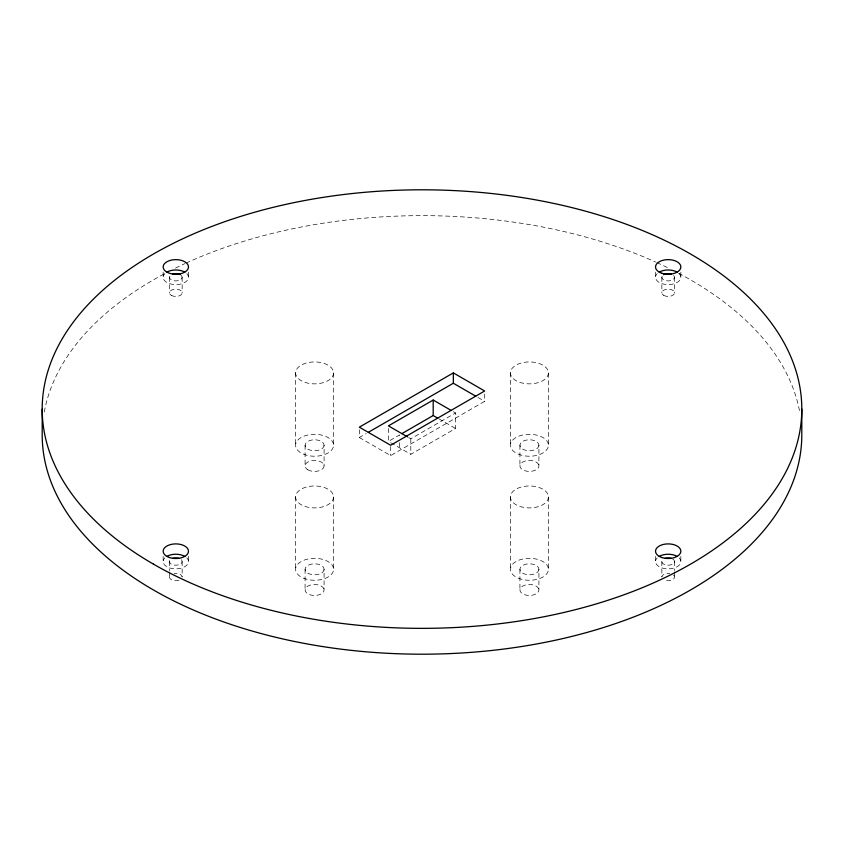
<?xml version="1.0" encoding="UTF-8"?>
<svg xmlns="http://www.w3.org/2000/svg" width="844" height="844" viewBox="0 0 844 844"><rect width="100%" height="100%" fill="white"/><g stroke="black" fill="none" stroke-linecap="round" stroke-linejoin="round"><path stroke-width="0.63" stroke-dasharray="4.22 3.17" d="M359.333 429.754L359.333 437.508L366.127 433.584M388.43 428.457L388.43 441.38L399.623 434.924L399.623 437.508M408.57 437.508L410.806 438.796L455.57 412.959L455.57 428.457L410.806 454.304L388.43 441.38M359.333 437.508L390.666 455.591L484.667 401.322L484.667 392.281M477.947 397.45L484.667 401.322M453.333 411.661L455.57 412.959M438.785 418.772L455.57 428.457M680.844 272.116L680.844 277.286M680.844 556.375L680.844 561.545M674.514 277.286L674.514 292.794M674.514 561.545L674.514 570.586M674.514 571.884L674.514 577.053M661.854 277.286L661.854 292.794M661.854 561.545L661.854 577.053A6.33 3.65 0 0 1 669.819 573.519M655.524 272.116L655.524 277.286M655.524 556.375L655.524 561.545M548.41 372.9A18.99 10.961 0 0 1 519.925 382.395A18.99 10.961 0 0 1 519.925 363.405A18.99 10.961 0 0 1 548.41 372.9L548.41 445.263A18.99 10.961 0 0 1 519.925 454.758A18.99 10.961 0 0 1 519.925 435.768A18.99 10.961 0 0 1 548.41 445.263M548.41 496.937A18.99 10.961 0 0 1 519.925 506.432A18.99 10.961 0 0 1 519.925 487.442A18.99 10.961 0 0 1 548.41 496.937L548.41 569.299A18.99 10.961 0 0 1 519.925 578.794A18.99 10.961 0 0 1 519.925 559.804A18.99 10.961 0 0 1 548.41 569.299M538.915 445.263A9.495 5.486 0 0 1 524.673 450.01A9.495 5.486 0 0 1 524.673 440.515A9.495 5.486 0 0 1 538.915 445.263L538.915 465.93A9.495 5.486 0 0 1 524.673 470.678A9.495 5.486 0 0 1 524.673 461.183A9.495 5.486 0 0 1 538.915 465.93M538.915 569.299A9.495 5.486 0 0 1 524.673 574.047A9.495 5.486 0 0 1 524.673 564.552A9.495 5.486 0 0 1 538.915 569.299L538.915 589.977A9.495 5.486 0 0 1 524.673 594.725A9.495 5.486 0 0 1 524.673 585.23A9.495 5.486 0 0 1 538.915 589.977M519.925 445.263L519.925 465.93M519.925 569.299L519.925 589.977M510.43 372.9L510.43 445.263M510.43 496.937L510.43 569.299M410.806 438.796L410.806 454.304M399.623 442.678L399.623 447.837M390.666 446.55L390.666 455.591M333.57 372.9A18.99 10.961 0 0 1 305.085 382.395A18.99 10.961 0 0 1 305.085 363.405A18.99 10.961 0 0 1 333.57 372.9L333.57 445.263A18.99 10.961 0 0 1 305.085 454.758A18.99 10.961 0 0 1 305.085 435.768A18.99 10.961 0 0 1 333.57 445.263M333.57 496.937A18.99 10.961 0 0 1 305.085 506.432A18.99 10.961 0 0 1 305.085 487.442A18.99 10.961 0 0 1 333.57 496.937L333.57 569.299A18.99 10.961 0 0 1 305.085 578.794A18.99 10.961 0 0 1 305.085 559.804A18.99 10.961 0 0 1 333.57 569.299M324.075 445.263A9.495 5.486 0 0 1 309.832 450.01A9.495 5.486 0 0 1 309.832 440.515A9.495 5.486 0 0 1 324.075 445.263L324.075 465.93M324.075 569.299A9.495 5.486 0 0 1 309.832 574.047A9.495 5.486 0 0 1 309.832 564.552A9.495 5.486 0 0 1 324.075 569.299L324.075 589.977A9.495 5.486 0 0 1 309.832 594.725A9.495 5.486 0 0 1 309.832 585.23A9.495 5.486 0 0 1 324.075 589.977M305.085 445.263L305.085 465.93M305.085 569.299L305.085 589.977M295.59 372.9L295.59 445.263M295.59 496.937L295.59 569.299M188.476 272.116L188.476 277.286M188.476 556.375L188.476 561.545M182.146 277.286L182.146 292.794M182.146 561.545L182.146 577.053A6.33 3.65 0 0 0 174.18 573.519M169.486 277.286L169.486 292.794M169.486 561.545L169.486 570.586M169.486 571.884L169.486 577.053M163.156 272.116L163.156 277.286M163.156 556.375L163.156 561.545M44.278 412.03A379.8 219.271 0 0 1 165.329 273.298M175.499 268.107A379.8 219.271 0 0 1 184.825 263.655M186.018 263.106A379.8 219.271 0 0 1 655.609 262.03M656.801 262.568A379.8 219.271 0 0 1 668.501 268.107M678.671 273.298A379.8 219.271 0 0 1 799.722 412.03M178.981 580.218A6.33 3.65 0 0 1 171.343 579.638A6.33 3.65 0 0 1 170.34 575.228M673.66 575.228A6.33 3.65 0 0 1 672.657 579.638A6.33 3.65 0 0 1 665.019 580.218M672.657 558.96A6.33 3.65 0 0 1 673.027 563.897A6.33 3.65 0 0 1 664.544 564.541A6.33 3.65 0 0 1 662.698 559.72M679.146 557.895A12.66 7.311 0 0 1 668.184 568.856A12.66 7.311 0 0 1 657.212 557.895M679.146 273.635A12.66 7.311 0 0 1 668.184 284.597A12.66 7.311 0 0 1 657.212 273.635M673.66 275.461A6.33 3.65 0 0 1 668.184 280.936A6.33 3.65 0 0 1 662.698 275.461M181.302 275.461A6.33 3.65 0 0 1 175.816 280.936A6.33 3.65 0 0 1 170.34 275.461M186.788 273.635A12.66 7.311 0 0 1 175.816 284.597A12.66 7.311 0 0 1 164.854 273.635M181.302 559.72A6.33 3.65 0 0 1 179.455 564.541A6.33 3.65 0 0 1 170.973 563.897A6.33 3.65 0 0 1 171.343 558.96M186.788 557.895A12.66 7.311 0 0 1 175.816 568.856A12.66 7.311 0 0 1 164.854 557.895M663.701 295.379A6.33 3.65 0 0 0 674.293 293.733A6.33 3.65 0 0 0 666.538 289.26A6.33 3.65 0 0 0 663.701 295.379M171.343 295.379A6.33 3.65 0 0 0 181.935 293.733A6.33 3.65 0 0 0 174.18 289.26A6.33 3.65 0 0 0 171.343 295.379M307.86 469.813A9.495 5.486 0 0 0 323.748 467.354A9.495 5.486 0 0 0 312.122 460.634A9.495 5.486 0 0 0 307.86 469.813"/><path stroke-width="1.27" d="M453.333 372.9L359.333 427.169L390.666 445.263L484.667 390.994L453.333 372.9L453.333 383.239L368.395 432.276M451.097 410.374L433.194 400.035L388.43 425.872L407.452 436.854M401.86 433.626L433.194 415.543L437.667 418.128M453.333 383.239L475.71 396.163M801.8 409.076L801.8 434.924A379.8 219.271 0 0 1 422 654.195A379.8 219.271 0 0 1 42.2 434.924L42.2 409.076M433.194 400.035L433.194 415.543M166.869 272.116A12.66 7.311 0 0 0 188.054 268.835A12.66 7.311 0 0 0 172.545 259.889A12.66 7.311 0 0 0 166.869 272.116A12.66 7.311 0 0 1 184.773 272.116M665.019 558.38A6.33 3.65 0 0 1 671.349 558.38M659.227 556.375A12.66 7.311 0 0 1 677.131 556.375M659.227 272.116A12.66 7.311 0 0 1 677.131 272.116M663.701 274.701A6.33 3.65 0 0 1 671.349 274.121M172.651 274.121A6.33 3.65 0 0 1 180.299 274.701M172.651 558.38A6.33 3.65 0 0 1 178.981 558.38M166.869 556.375A12.66 7.311 0 0 1 184.773 556.375M153.439 564.13A379.8 219.271 0 0 0 788.855 465.835A379.8 219.271 0 0 0 323.706 197.274A379.8 219.271 0 0 0 153.439 564.13M169.486 557.536A12.66 7.311 0 0 0 188.476 551.206A12.66 7.311 0 0 0 169.486 544.876A12.66 7.311 0 0 0 169.486 557.536M661.854 273.277A12.66 7.311 0 0 0 680.844 266.947A12.66 7.311 0 0 0 661.854 260.617A12.66 7.311 0 0 0 661.854 273.277M661.854 557.536A12.66 7.311 0 0 0 680.844 551.206A12.66 7.311 0 0 0 661.854 544.876A12.66 7.311 0 0 0 661.854 557.536"/></g></svg>
